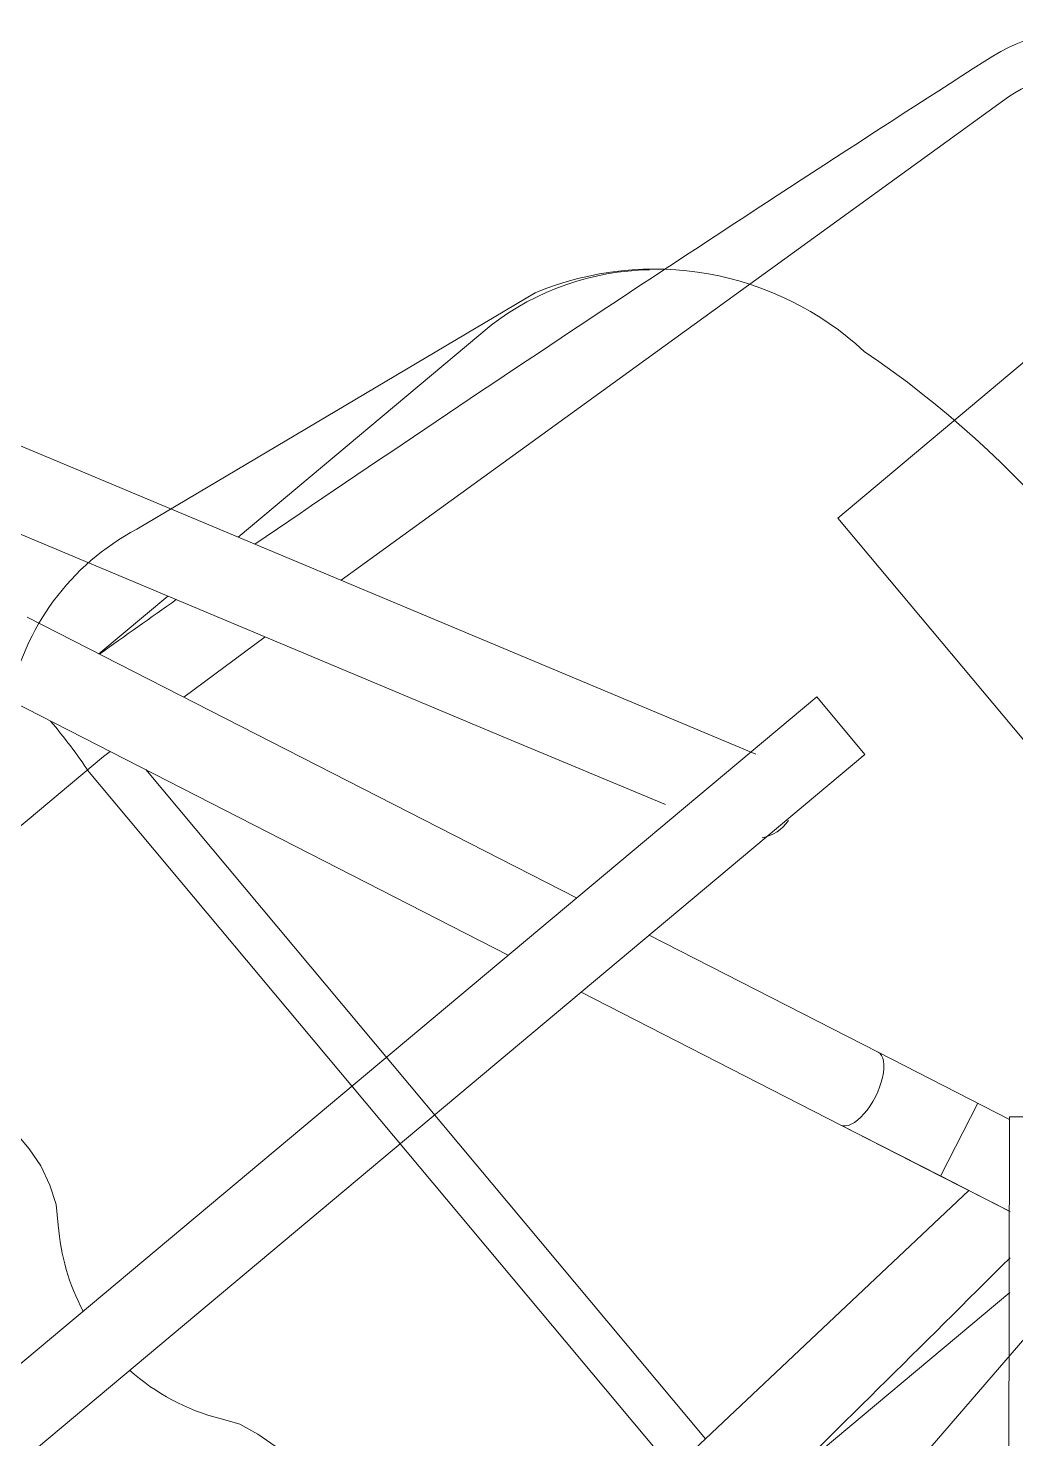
# Model space of a CAD drawing. Header units: metres. Extents: x 2999 to 3109, y 1752 to 1796.
# Drawn here: x 3008.22 to 3008.68, y 1761.799 to 1762.456 of the extents above; entities that cross this region are included whole.
import ezdxf

# ---------------------------------------------------------------- set-up
doc = ezdxf.new("R2010")
doc.units = ezdxf.units.M
doc.layers.add('PAREDES', color=7, linetype='Continuous')

msp = doc.modelspace()

# ---------------------------------------------------------------- linework, layer by layer
at = {"layer": 'PAREDES', "color": 253, "lineweight": 0}
for p, q in [((3008.19062, 1762.27235), (3008.45625, 1762.16107)), ((3008.17594, 1762.2373), (3008.44157, 1762.12602)), ((3008.21971, 1762.18169), (3008.47564, 1762.05091)), ((3008.16114, 1762.16883), (3008.44391, 1762.02434)), ((3008.45625, 1762.16107), (3008.5592, 1762.11794)), ((3008.00549, 1761.65732), (3008.58763, 1762.14466)), ((3008.58763, 1762.14466), (3008.61012, 1762.1178)), ((3008.44157, 1762.12602), (3008.51713, 1762.09437)), ((3008.02491, 1761.6279), (3008.61012, 1762.1178)), ((3008.60858, 1762.11651), (3008.61012, 1762.1178)), ((3008.52021, 1761.78505), (3008.24777, 1762.1105)), ((3008.53585, 1761.79901), (3008.27494, 1762.11068)), ((3008.50953, 1762.0336), (3008.61622, 1761.97908)), ((3008.4778, 1762.00703), (3008.59888, 1761.94516)), ((3008.61622, 1761.97908), (3008.67743, 1761.9478)), ((3008.61625, 1761.97906), (3008.67743, 1761.9478)), ((3008.64538, 1761.9214), (3008.66271, 1761.95532)), ((3008.59888, 1761.94516), (3008.64534, 1761.92142)), ((3008.59892, 1761.94514), (3008.64538, 1761.9214)), ((3008.67743, 1761.949), (3008.6772, 1761.749)), ((3008.67743, 1761.949), (3008.71553, 1761.94896)), ((3008.64534, 1761.92142), (3008.67738, 1761.90505)), ((3008.64538, 1761.9214), (3008.67786, 1761.9048))]:
    msp.add_line(p, q, dxfattribs=at)
for points in [[(3008.32582, 1762.21571, -0.007078), (3008.66594, 1762.44065, -0.39016), (3008.78712, 1762.42196), (3008.9217, 1762.26121, -0.39016), (3008.91878, 1762.13863, -0.005664), (3008.7203, 1761.9259, -0.004559)], [(3008.36606, 1762.19886), (3008.67707, 1762.42403, -0.391128), (3008.77163, 1762.40931), (3008.90652, 1762.24818, -0.391128), (3008.90438, 1762.15251), (3008.69447, 1761.94867)], [(3008.08331, 1761.5443, -0.234658), (3007.92513, 1761.75927, -0.272496), (3007.95944, 1761.85319), (3008.16893, 1762.02856, 0.181632), (3008.20358, 1762.09008), (3008.2116, 1762.14236, -0.228787), (3008.27072, 1762.22265), (3008.45648, 1762.33278, -0.293385), (3008.60981, 1762.30543, -0.140345), (3008.77579, 1762.10716, -0.293384), (3008.77575, 1761.9514), (3008.63466, 1761.78792, -0.228787), (3008.54522, 1761.74384), (3008.53364, 1761.74413)], [(3008.31798, 1762.219), (3008.43588, 1762.3177, -0.160317), (3008.50963, 1762.34348)], [(3008.25335, 1762.1645, -0.000554), (3008.28916, 1762.18987, -0.000554)], [(3008.0263, 1761.67474), (3007.96563, 1761.74721, -0.435023), (3007.98009, 1761.88641), (3008.25531, 1762.11681)], [(3008.65847, 1761.91471), (3008.52775, 1761.79136), (3008.25253, 1761.56097, -0.435023), (3008.11296, 1761.57122), (3008.04878, 1761.64788)], [(3008.67775, 1761.88336, -0.002184), (3008.55462, 1761.7617), (3008.27891, 1761.53088, -0.431666), (3008.08205, 1761.54583)]]:
    msp.add_lwpolyline(points, format="xyb", dxfattribs=at)
msp.add_lwpolyline([(3008.7125, 1762.32416), (3008.59748, 1762.22788), (3008.69377, 1762.11286), (3008.80879, 1762.20914)], close=True, dxfattribs=at)
for points in [[(3008.25305, 1762.16465), (3008.28518, 1762.19154)], [(3008.29261, 1762.14444), (3008.33054, 1762.17254)], [(3008.25531, 1762.11681), (3008.25843, 1762.11912)], [(3008.22059, 1761.93401), (3008.18556, 1761.97585)], [(3008.23417, 1761.89854), (3008.23319, 1761.90806), (3008.23018, 1761.9171), (3008.22601, 1761.92608), (3008.22059, 1761.93401)], [(3008.57157, 1761.77832), (3008.67767, 1761.86713)], [(3008.34214, 1761.78881), (3008.33529, 1761.79554), (3008.32719, 1761.80123), (3008.31882, 1761.80578), (3008.30961, 1761.80841)]]:
    msp.add_lwpolyline(points, dxfattribs=at)
for centre, radius, start, end in [((3007.99194, 1761.93527), 0.31015, 34.21633, 39.68711), ((3008.55866, 1762.09757), 0.019, 280.6286, 326.23578), ((3008.33461, 1761.90598), 0.10072, 184.238, 208.13274), ((3008.33461, 1761.90598), 0.10072, 228.17152, 255.63014)]:
    msp.add_arc(centre, radius, start, end, dxfattribs=at)
msp.add_ellipse((3008.60755, 1761.96212), major_axis=(-0.00867, -0.01696), ratio=0.438438, start_param=0, end_param=3.141593, dxfattribs=at)

doc.saveas('drawing.dxf')
